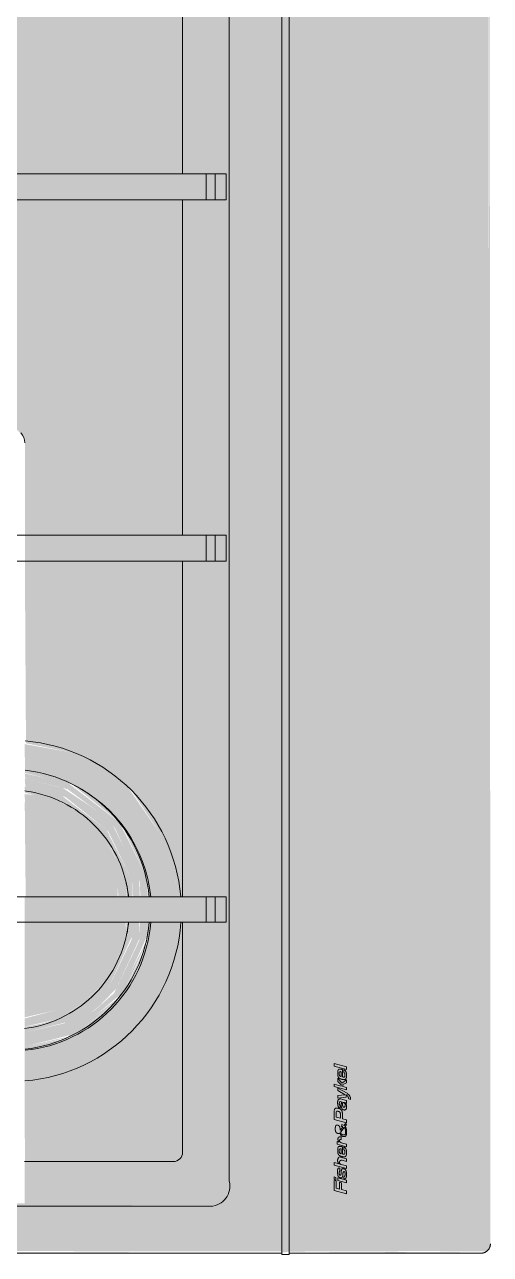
# Model space of a CAD drawing. Header units: millimetres. Extents: x 1680 to 166026, y 35966 to 91121.
# Drawn here: x 75726 to 75923, y 46882 to 47401 of the extents above; entities that cross this region are included whole.
import ezdxf

# ---------------------------------------------------------------- set-up
doc = ezdxf.new("R2010")
doc.units = ezdxf.units.MM
doc.linetypes.add('IMPORT-ACAD_ISO03W100', pattern=[762, 304.8, -457.2])
doc.layers.add('A-GENM', color=13, linetype='Continuous', lineweight=18)
doc.layers.add('M-EQPM', color=50, linetype='Continuous', lineweight=18)

# ---------------------------------------------------------------- blocks, each defined once
blk = doc.blocks.new('FP-Revit-CG905DTGX1-GasCooktop-SG-90001649A - Fisher _ Paykel The Kitchen Tools CG365DNGX1 Cooktop-V13-mebel yerləşmə planı')
at = {"layer": 'M-EQPM'}
h = blk.add_hatch(color=256, dxfattribs=at)
h.paths.add_polyline_path([(-449.3, 274.36), (-449, -165.82), (449.3, -165.82), (449.3, 274.36), (448.26, 275.4), (-448.5, 275.16)], flags=0)
h.paths.add_polyline_path([(-449.3, -168.82), (-449, -252.45), (-448.26, -253.19), (448.5, -252.95), (449.3, -252.15), (449, -168.82), (-449, -168.82)], flags=0)
h.paths.add_polyline_path([(-430.18, 248.42), (-430, 250.22), (-428.47, 253.5), (-425.67, 255.77), (-422.16, 256.61), (423.74, 256.36), (426.87, 254.74), (428.08, 253.44), (429.51, 250.22), (429.66, 248.45), (429.34, -137.77), (427.24, -141.35), (423.67, -143.45), (419.53, -143.55), (-424.4, -143.33), (-427.61, -141.44), (-429.83, -137.8), (-430.18, -135.68), (-430.18, 235.94)], flags=0)
h.paths.add_polyline_path([(-411.33, 158.69), (-411.33, 62.02), (-310.36, 62.02), (-310.36, 105.4), (-318.8, 105.4), (-342.86, 116.99), (-359.51, 137.86), (-364.26, 158.69), (-371.68, 158.69)], flags=0)
h.paths.add_polyline_path([(-411.33, -119.94), (-410.81, -121.91), (-409.36, -123.35), (-407.39, -123.88), (-310.36, -123.88), (-310.36, -122.34), (-333.11, -117.81), (-356.47, -102.21), (-372.08, -78.85), (-376.4, -57.12), (-411.33, -57.24), (-411.33, -84.44)], flags=0)
h.paths.add_polyline_path([(-411.33, 233.15), (-411.33, 169.52), (-364.17, 169.52), (-359.51, 189.93), (-342.86, 210.81), (-318.8, 222.39), (-310.36, 222.39), (-310.36, 237.09), (-409.36, 236.57), (-410.81, 235.12), (-411.2, 234.17)], flags=0)
h.paths.add_polyline_path([(-411.33, -38.2), (-411.33, -45.48), (-376.4, -45.48), (-371.87, -23.44), (-356.47, -0.38), (-333.11, 15.22), (-310.36, 19.75), (-310.36, 51.19), (-411.33, 51.19), (-411.33, -23.74)], flags=0)
h.paths.add_polyline_path([(-299.64, 20.7), (-299.64, 19.53), (-278, 15.22), (-254.65, -0.38), (-239.04, -23.74), (-234.71, -45.48), (-157.96, -45.48), (-157.96, 51.19), (-299.64, 51.19)], flags=0)
h.paths.add_polyline_path([(-299.64, 62.02), (-157.96, 62.02), (-157.96, 158.69), (-246.64, 158.69), (-251.39, 137.86), (-268.04, 116.99), (-292.1, 105.4), (-299.64, 105.4), (-299.64, 70.14)], flags=0)
h.paths.add_polyline_path([(-299.64, 237.09), (-299.64, 222.39), (-292.1, 222.39), (-268.04, 210.81), (-251.39, 189.93), (-246.74, 169.52), (-157.96, 169.52), (-157.96, 237.09), (-199.97, 237.09)], flags=0)
h.paths.add_polyline_path([(-299.64, -123.88), (-157.96, -123.88), (-157.96, -57.22), (-234.83, -57.69), (-239.04, -78.85), (-254.65, -102.21), (-278.21, -117.86), (-299.64, -122.12), (-299.64, -123.3)], flags=0)
h.paths.add_polyline_path([(-147.04, 127.19), (-147.04, 62.02), (-78.83, 62.02), (-73.91, 86.76), (-56.57, 112.72), (-30.61, 130.06), (-5.5, 135.05), (-5.5, 237.09), (-147.04, 237.09), (-147.04, 169.52), (-106.49, 169.3), (-103.83, 167.75), (-75.65, 139.45), (-83.27, 131.83), (-110.37, 158.69), (-147.04, 158.69)], flags=0)
h.paths.add_polyline_path([(-147.04, -45.48), (-109.42, -45.48), (-83.27, -19.55), (-75.65, -27.18), (-105.06, -56.43), (-108.03, -57.24), (-147.04, -57.24), (-147.04, -123.88), (-5.5, -123.88), (-5.5, -22.76), (-30.61, -17.76), (-56.57, -0.42), (-73.91, 25.53), (-79.01, 51.19), (-147.04, 51.19)], flags=0)
h.paths.add_polyline_path([(5.51, 147.72), (5.51, 135.05), (30.61, 130.06), (56.57, 112.72), (73.91, 86.76), (78.83, 62.02), (147.04, 62.02), (147.04, 158.69), (110.37, 158.69), (83.27, 131.83), (75.65, 139.45), (105.06, 168.7), (108.03, 169.51), (147.04, 169.52), (147.04, 237.09), (5.51, 237.09), (5.51, 158.69)], flags=0)
h.paths.add_polyline_path([(5.51, -23.85), (5.51, -123.88), (147.04, -123.88), (147.04, -57.1), (108.02, -57.1), (105.06, -56.43), (101.19, -52.83), (75.65, -27.18), (83.27, -19.55), (109.42, -45.48), (147.04, -45.48), (147.04, 51.19), (79.01, 51.19), (73.91, 25.53), (56.57, -0.42), (30.61, -17.76), (5.51, -22.76)], flags=0)
h.paths.add_polyline_path([(75.46, -201.83), (81.56, -187.85), (95, -182.29), (108.97, -188.39), (114.54, -201.83), (108.23, -215.89), (95, -221.36), (81.03, -215.26), (75.95, -203)], flags=0)
h.paths.add_polyline_path([(145.47, -201.83), (151.57, -187.85), (165.01, -182.29), (178.98, -188.39), (184.55, -201.83), (178.24, -215.89), (165.01, -221.36), (151.04, -215.26), (145.96, -203)], flags=0)
h.paths.add_polyline_path([(157.96, 169.52), (246.74, 169.52), (251.39, 189.93), (268.04, 210.81), (292.1, 222.39), (299.64, 222.39), (299.64, 237.09), (157.96, 237.09), (157.96, 169.52)], flags=0)
h.paths.add_polyline_path([(157.96, -23.74), (157.96, -45.48), (258, -45.48), (261.44, -30.38), (274.86, -13.55), (294.24, -4.22), (299.64, -4.22), (299.64, 51.19), (157.96, 51.19), (157.96, -22.87)], flags=0)
h.paths.add_polyline_path([(157.96, -84.44), (157.96, -123.88), (299.64, -123.88), (299.64, -98.48), (294.24, -98.48), (274.86, -89.15), (261.44, -72.33), (257.97, -57.1), (157.96, -57.1)], flags=0)
h.paths.add_polyline_path([(157.96, 154.88), (157.96, 62.02), (299.64, 62.02), (299.64, 105.4), (292.1, 105.4), (268.04, 116.99), (251.39, 137.86), (246.64, 158.69), (157.96, 158.69)], flags=0)
h.paths.add_polyline_path([(215.41, -201.83), (221.51, -187.85), (235.54, -182.53), (248.92, -188.39), (254.49, -201.83), (248.18, -215.89), (234.36, -221.12), (220.98, -215.26), (215.9, -203)], flags=0)
h.paths.add_polyline_path([(285.46, -201.83), (291.56, -187.85), (305.07, -182.32), (318.97, -188.39), (324.54, -201.83), (318.23, -215.89), (304.41, -221.12), (291.03, -215.26), (285.95, -203)], flags=0)
h.paths.add_polyline_path([(310.36, 236.96), (310.36, 222.39), (318.8, 222.39), (342.86, 210.81), (359.51, 189.93), (364.17, 169.52), (411.33, 169.52), (410.81, 235.12), (409.36, 236.57), (407.39, 237.09), (310.36, 237.09)], flags=0)
h.paths.add_polyline_path([(310.36, 105.4), (310.36, 62.02), (411.33, 62.02), (411.33, 158.69), (364.26, 158.69), (359.51, 137.86), (342.86, 116.99), (318.8, 105.4), (314.93, 105.4)], flags=0)
h.paths.add_polyline_path([(310.36, -4.22), (315.76, -4.22), (335.14, -13.55), (348.56, -30.38), (352, -45.48), (411.33, -45.48), (411.33, 51.19), (310.36, 51.19)], flags=0)
h.paths.add_polyline_path([(310.36, -123.88), (409.36, -123.35), (410.81, -121.91), (411.33, -119.94), (411.33, -57.1), (352.03, -57.1), (348.56, -72.33), (335.14, -89.15), (315.76, -98.48), (310.36, -98.48)], flags=0)
h.paths.add_polyline_path([(355.47, -201.83), (361.57, -187.85), (375.6, -182.53), (388.98, -188.39), (394.55, -201.83), (388.24, -215.89), (375.01, -221.36), (361.04, -215.26), (355.96, -203)], flags=0)
for points in [[(-450, 272.1), (-449.48, -165.82), (-449.3, -165.82), (-449.88, 273.09), (-449.99, 272.43)], [(-5.5, -133.76), (5.51, -133.71), (5.51, -18.08), (-5.5, -18.08), (-5.5, -133.76)], [(-310.36, -137.63), (-299.64, -137.63), (-299.64, -133.76), (-310.36, -133.76)], [(-157.96, -133.76), (-157.96, -137.63), (-147.04, -137.63), (-147.04, -133.76)], [(-5.5, -137.63), (-5.5, -137.63), (5.51, -137.63), (5.51, -133.76), (-5.5, -133.76)], [(-310.36, -142.2), (-299.64, -142.2), (-299.64, -137.63), (-310.36, -137.63)], [(-157.96, -137.63), (-157.96, -142.2), (-147.04, -142.2), (-147.04, -137.63), (-157.96, -137.63)], [(-5.5, -142.2), (5.51, -142.2), (5.51, -137.63), (-5.5, -137.63)], [(-449.8, -165.82), (-449.3, -168.82), (449.8, -168.7), (449.29, -165.82), (-449.79, -165.82)], [(-450, -168.83), (-449.49, -251.85), (-449.3, -252.15), (-449.8, -168.82), (-450, -168.82)], [(-448.26, -253.19), (-446.33, -253.88), (-446, -253.89), (447.96, -253.38), (448.26, -253.19), (-424.4, -253.19)]]:
    blk.add_hatch(color=256, dxfattribs=at).paths.add_polyline_path(points, flags=0)
h = blk.add_hatch(color=256, dxfattribs=at)
h.paths.add_polyline_path([(-430.18, 224.73), (-429.83, -137.8), (-427.61, -141.44), (-423.9, -143.53), (-419.63, -143.55), (423.67, -143.45), (427.24, -141.35), (429.34, -137.77), (429.66, -135.71), (429.51, 250.22), (428.08, 253.44), (425.39, 255.72), (421.98, 256.61), (-424.4, 256.23), (-427.2, 254.79), (-428.47, 253.5), (-430, 250.22), (-430.18, 248.42)], flags=0)
h.paths.add_polyline_path([(-428.93, 62.02), (-411.33, 62.02), (-411.33, 158.69), (-428.93, 158.69), (-428.93, 169.52), (-411.33, 169.52), (-410.81, 235.12), (-409.36, 236.57), (-407.39, 237.09), (-310.36, 237.09), (-310.36, 255.55), (-299.64, 255.55), (-299.64, 237.09), (-157.96, 237.09), (-157.96, 255.55), (-147.04, 255.55), (-147.04, 237.09), (-5.5, 237.09), (-5.5, 255.55), (5.51, 255.55), (5.51, 237.09), (147.04, 237.09), (147.04, 255.55), (157.96, 255.55), (157.96, 237.09), (299.64, 237.09), (299.64, 255.55), (310.36, 255.55), (310.36, 237.09), (409.36, 236.57), (410.81, 235.12), (411.33, 233.15), (411.33, 169.52), (428.93, 169.52), (428.93, 158.69), (411.33, 158.69), (411.33, 62.02), (428.93, 62.02), (428.93, 51.19), (411.33, 51.19), (411.33, -45.48), (428.93, -45.48), (428.93, -57.1), (411.33, -57.1), (410.81, -121.91), (409.36, -123.35), (407.39, -123.88), (310.36, -123.88), (310.36, -142.2), (299.64, -142.2), (299.64, -123.88), (157.96, -123.88), (157.96, -142.2), (147.04, -142.2), (147.04, -123.88), (5.51, -123.88), (5.51, -142.2), (-5.5, -142.2), (-5.5, -123.88), (-147.04, -123.88), (-147.04, -142.2), (-157.96, -142.2), (-157.96, -123.88), (-299.64, -123.88), (-299.64, -142.2), (-310.36, -142.2), (-310.36, -123.88), (-409.36, -123.35), (-410.81, -121.91), (-411.33, -119.94), (-411.33, -57.1), (-428.93, -57.1), (-428.93, -45.48), (-411.33, -45.48), (-411.33, 51.19), (-428.93, 51.19)], flags=0)
h = blk.add_hatch(color=256, dxfattribs=at)
h.paths.add_polyline_path([(-310.36, -57.15), (-310.36, -133.76), (-299.64, -133.76), (-299.64, -57.15)], flags=0)
h.paths.add_polyline_path([(-310.36, 6.28), (-310.36, -45.48), (-299.64, -45.48), (-299.64, 51.19), (-310.36, 51.19)], flags=0)
h = blk.add_hatch(color=256, dxfattribs=at)
h.paths.add_polyline_path([(-157.96, -57.22), (-157.96, -133.76), (-147.04, -133.76), (-147.04, -57.23)], flags=0)
h.paths.add_polyline_path([(-157.96, 51.19), (-157.96, -45.48), (-147.04, -45.48), (-147.04, 51.19)], flags=0)
h = blk.add_hatch(color=256, dxfattribs=at)
h.paths.add_polyline_path([(-363.38, -57.12), (-358.4, -77.66), (-341.97, -97.95), (-317.61, -109.19), (-310.36, -109.19), (-310.36, -108.51), (-318.23, -108.51), (-342.47, -96.45), (-358.68, -75.27), (-362.82, -57.12)], flags=0)
h.paths.add_polyline_path([(-363.31, -45.48), (-363.06, -45.48), (-362.58, -42.3)], flags=0)
h.paths.add_polyline_path([(-299.64, -109.19), (-291.17, -108.66), (-267.96, -97.04), (-268.91, -97.45), (-293.2, -108.51), (-299.64, -108.51)], flags=0)
h = blk.add_hatch(color=256, dxfattribs=at)
h.paths.add_polyline_path([(-376.4, -57.12), (-372.08, -78.85), (-356.47, -102.21), (-333.11, -117.81), (-310.36, -122.34), (-310.36, -109.19), (-319.33, -108.85), (-342.37, -97.75), (-358.81, -77.15), (-363.38, -57.12), (-373.55, -57.12)], flags=0)
h.paths.add_polyline_path([(-299.64, -117.01), (-299.64, -122.12), (-278, -117.81), (-253.9, -101.09), (-239.02, -78.76), (-235.16, -57.18), (-247.31, -57.24), (-252.1, -77.15), (-268.53, -97.75), (-292.27, -109.19), (-299.64, -109.19)], flags=0)
h = blk.add_hatch(color=256, dxfattribs=at)
h.paths.add_polyline_path([(-362.82, -57.12), (-357.65, -77.41), (-340.82, -97.63), (-316.89, -108.51), (-310.36, -108.51), (-310.36, -105.81), (-318.24, -105.5), (-340.24, -94.91), (-346.8, -87.58), (-348.78, -84.82), (-356.46, -73.15), (-360.24, -57.12), (-361.49, -57.12)], flags=0)
h.paths.add_polyline_path([(-299.64, -106.92), (-299.64, -108.51), (-291.87, -108.51), (-268.13, -97.08), (-251.42, -75.27), (-247.54, -57.18), (-249.92, -57.44), (-252.99, -70.72), (-254.2, -75.27), (-262.89, -87.09), (-264.38, -88.67), (-269.49, -94.44), (-270.81, -95.36), (-293.2, -105.81), (-299.64, -106)], flags=0)
h = blk.add_hatch(color=256, dxfattribs=at)
h.paths.add_polyline_path([(-360.24, -57.12), (-357.01, -71.11), (-355.9, -75.27), (-348.78, -84.82), (-345.47, -88.91), (-338.24, -95.87), (-316.89, -105.81), (-310.36, -105.38), (-310.36, -102.67), (-317.61, -102.33), (-338.24, -92.39), (-353.01, -73.87), (-356.83, -57.13), (-360.04, -57.12)], flags=0)
h.paths.add_polyline_path([(-299.64, -105.81), (-291.87, -105.51), (-269.49, -94.44), (-263.46, -87.76), (-261.69, -85.35), (-253.63, -73.15), (-249.86, -57.18), (-253.34, -57.44), (-257.45, -74.33), (-271.86, -92.39), (-293.2, -102.67), (-299.64, -102.86), (-299.64, -105.68)], flags=0)
h = blk.add_hatch(color=256, dxfattribs=at)
h.paths.add_polyline_path([(-356.83, -57.13), (-352.64, -74.33), (-338.24, -92.39), (-315.85, -102.67), (-310.36, -102.67), (-310.36, -100.06), (-316.61, -99.95), (-325.44, -96.33), (-336.53, -90.32), (-338.24, -88.63), (-343.8, -82.3), (-348.77, -75.54), (-351.27, -70.81), (-353.2, -63.81), (-354.51, -57.13), (-355.6, -57.13)], flags=0)
h.paths.add_polyline_path([(-299.64, -102.67), (-293.2, -102.67), (-271.39, -91.81), (-256.82, -72.69), (-253.28, -57.18), (-255.71, -57.24), (-258.82, -70.81), (-260.33, -73.98), (-266.56, -82.62), (-273.57, -90.32), (-282.16, -95.13), (-291.29, -99.2), (-295.57, -100.06), (-299.64, -100.27)], flags=0)
h = blk.add_hatch(color=256, dxfattribs=at)
h.paths.add_polyline_path([(-354.41, -57.13), (-351.27, -70.81), (-350.23, -73.27), (-343.53, -82.62), (-336.47, -90.36), (-327.93, -95.13), (-318.81, -99.2), (-314.53, -100.06), (-310.36, -99.73), (-310.36, -96.45), (-316.65, -95.88), (-334.42, -87.2), (-347.41, -70.44), (-350.94, -57.13), (-354.09, -57.13)], flags=0)
h.paths.add_polyline_path([(-299.64, -99.2), (-299.64, -100.06), (-293.49, -99.95), (-284.9, -96.45), (-273.57, -90.32), (-271.86, -88.63), (-266.44, -82.48), (-261.66, -76.05), (-258.82, -70.81), (-256.89, -63.81), (-256.24, -57.17), (-259.68, -57.24), (-263.42, -71.83), (-275.84, -87.41), (-295.57, -96.45), (-299.64, -96.77), (-299.64, -99.01)], flags=0)
h = blk.add_hatch(color=256, dxfattribs=at)
h.paths.add_polyline_path([(-350.45, -57.13), (-347.26, -71.11), (-334.26, -87.41), (-315.47, -96.45), (-310.36, -96.45), (-310.36, -57.15), (-347.26, -57.13)], flags=0)
h.paths.add_polyline_path([(-299.64, -96.45), (-294.62, -96.45), (-275.84, -87.41), (-262.84, -71.11), (-259.66, -57.17), (-299.64, -57.57), (-299.64, -90.65)], flags=0)
at = {"layer": 'A-GENM', "color": 253, "linetype": 'IMPORT-ACAD_ISO03W100'}
for p, q in [((-423.6, -187.85), (-425, -193.07)), ((-423.74, -193.07), (-423.18, -190.92)), ((-419.29, -187.85), (-423.6, -187.85)), ((-423.18, -190.92), (-420.27, -190.92)), ((-422.95, -190.09), (-422.58, -188.68)), ((-420.04, -190.09), (-422.95, -190.09)), ((-422.58, -188.68), (-419.51, -188.68)), ((-419.35, -189.41), (-420.32, -193.07)), ((-420.27, -190.92), (-420.04, -190.09)), ((-419.51, -188.68), (-419.29, -187.85)), ((-418.25, -189.41), (-419.35, -189.41)), ((-419.22, -193.07), (-418.25, -189.41)), ((-419.13, -188.6), (-418.93, -187.85)), ((-419.13, -188.6), (-418.03, -188.6)), ((-417.83, -187.85), (-418.93, -187.85)), ((-418.54, -191.92), (-417.74, -192)), ((-418.03, -188.6), (-417.83, -187.85)), ((-415, -190.32), (-414.09, -190.32)), ((-412.88, -187.85), (-414.27, -193.07)), ((-413.17, -193.07), (-412.57, -190.8)), ((-411.78, -187.85), (-412.88, -187.85)), ((-412.35, -190.01), (-411.78, -187.85)), ((-410.78, -191.27), (-411.26, -193.07)), ((-410.15, -193.07), (-409.34, -190.01)), ((-408.18, -191.4), (-405.08, -191.4)), ((-406.02, -190.86), (-408.02, -190.86)), ((-405.06, -191.91), (-406.27, -191.91)), ((-404.02, -189.14), (-405.06, -193.07)), ((-404.02, -189.14), (-402.89, -189.14)), ((-403.96, -193.07), (-403.37, -190.86)), ((-403.16, -189.92), (-402.89, -189.14)), ((-402, -190.83), (-400.96, -190.83)), ((-396.91, -192.16), (-398.82, -190.64)), ((-398.04, -190.49), (-396.65, -191.61)), ((-396.47, -190.96), (-395.69, -191.15)), ((-395.69, -191.15), (-396.13, -192.04)), ((-394.97, -193.07), (-393.58, -187.85)), ((-393.72, -193.07), (-393.27, -191.39)), ((-393.58, -187.85), (-390.11, -187.85)), ((-393.27, -191.39), (-391.26, -191.39)), ((-392.55, -188.68), (-393.04, -190.52)), ((-393.04, -190.52), (-391.26, -190.52)), ((-392.55, -188.68), (-390.92, -188.68)), ((-388.86, -190.39), (-387.73, -190.35)), ((-386.25, -191.22), (-386.02, -190.35)), ((-385.57, -193.07), (-384.91, -190.59)), ((-384.63, -189.41), (-384.13, -192.93)), ((-383.46, -189.41), (-384.63, -189.41)), ((-383.14, -192.51), (-383.46, -189.41)), ((-383.14, -192.51), (-381.36, -189.41)), ((-382.53, -193.32), (-380.29, -189.41)), ((-380.29, -189.41), (-381.36, -189.41)), ((-379.62, -187.85), (-381.01, -193.07)), ((-380.06, -193.07), (-379.64, -191.49)), ((-379.64, -191.49), (-378.84, -191.49)), ((-379.62, -187.85), (-378.67, -187.85)), ((-378.67, -187.85), (-379.45, -190.78)), ((-378.97, -190.78), (-379.45, -190.78)), ((-378.97, -190.78), (-377.6, -189.41)), ((-378.15, -193.07), (-378.84, -191.49)), ((-376.14, -189.41), (-378.18, -191.12)), ((-378.18, -191.12), (-376.79, -193.07)), ((-377.6, -189.41), (-376.14, -189.41)), ((-375.6, -191.4), (-372.51, -191.4)), ((-373.45, -190.86), (-375.45, -190.86)), ((-372.48, -191.91), (-373.7, -191.91)), ((-371.1, -187.85), (-372.49, -193.07)), ((-371.39, -193.07), (-370, -187.85)), ((-370, -187.85), (-371.1, -187.85)), ((-425, -193.07), (-423.74, -193.07)), ((-420.32, -193.07), (-419.22, -193.07)), ((-413.17, -193.07), (-414.27, -193.07)), ((-411.26, -193.07), (-410.15, -193.07)), ((-405.06, -193.07), (-403.96, -193.07)), ((-395.73, -193.11), (-396.49, -192.49)), ((-396.13, -192.04), (-395.26, -192.65)), ((-395.26, -192.65), (-395.73, -193.11)), ((-394.97, -193.07), (-393.72, -193.07)), ((-386.67, -193.07), (-386.34, -192.28)), ((-386.67, -193.07), (-385.57, -193.07)), ((-384.92, -194.04), (-385.13, -194.83)), ((-384.13, -192.93), (-383.12, -192.93)), ((-381.01, -193.07), (-380.06, -193.07)), ((-376.79, -193.07), (-378.15, -193.07)), ((-372.49, -193.07), (-371.39, -193.07))]:
    blk.add_line(p, q, dxfattribs=at)
for centre, radius, start, end in [((-416.73, -191.31), 1.23, 214.3054, 263.6946), ((-411.67, -191.04), 0.923, 345.1576, 165.1697), ((-410.85, -191.34), 2.01, 41.3857, 138.5902), ((-400.6, -190.14), 4.21, 339.5508, 348.8631), ((-386.87, -191.34), 1.3, 49.1601, 130.8399)]:
    blk.add_arc(centre, radius, start, end, dxfattribs=at)
for points, knots in [([(-418.54, -191.92), (-418.64, -192.28), (-418.64, -192.53), (-418.42, -192.75), (-418.07, -193), (-417.19, -193.09), (-416.2, -193.09), (-415.24, -193), (-414.55, -192.52), (-414.3, -191.84), (-414.3, -191.23), (-414.85, -190.91), (-416.04, -190.79), (-416.83, -190.79), (-417.18, -190.54), (-417.08, -190.16), (-416.45, -189.99), (-415.68, -189.99), (-415, -190.32)], [0, 0, 0, 0, 0.00101555, 0.00209891, 0.00386504, 0.0063921, 0.00949688, 0.01255713, 0.01531814, 0.01770141, 0.01985043, 0.02252504, 0.025385, 0.02802835, 0.02978801, 0.03140332, 0.03339126, 0.03577395, 0.03577395, 0.03577395, 0.03577395]), ([(-418.16, -190.55), (-418.21, -190.96), (-418.13, -191.17), (-417.94, -191.38), (-417.58, -191.49), (-417.01, -191.57), (-416.43, -191.6), (-415.88, -191.62), (-415.65, -191.69), (-415.57, -191.94), (-415.58, -192.23), (-415.85, -192.47), (-416.16, -192.51), (-416.86, -192.53)], [0, 0, 0, 0, 0.00103198, 0.00202846, 0.00340252, 0.00511232, 0.0070196, 0.0085608, 0.00974536, 0.01062946, 0.01164759, 0.01272299, 0.01426813, 0.01426813, 0.01426813, 0.01426813]), ([(-414.09, -190.32), (-414.02, -190.03), (-414.03, -189.76), (-414.2, -189.53), (-414.56, -189.37), (-414.95, -189.3), (-415.79, -189.29), (-416.67, -189.37), (-417.15, -189.43), (-417.56, -189.58), (-417.88, -189.87), (-418.07, -190.22), (-418.16, -190.55)], [0, 0, 0, 0, 0.000936, 0.00197209, 0.00313911, 0.00490782, 0.00721327, 0.00961908, 0.01158004, 0.01304748, 0.01442254, 0.01570319, 0.01570319, 0.01570319, 0.01570319]), ([(-405.08, -191.4), (-404.96, -190.94), (-404.86, -190.35), (-404.93, -189.91), (-405.16, -189.59), (-405.63, -189.42), (-406.27, -189.36), (-407.05, -189.36), (-407.68, -189.41), (-408.3, -189.64), (-408.71, -189.99), (-409.08, -190.67), (-409.31, -191.54), (-409.38, -192.36), (-409.08, -192.88), (-408.02, -193.16), (-406.93, -193.16), (-406.02, -192.92), (-405.51, -192.56)], [0, 0, 0, 0, 0.00166687, 0.00324154, 0.00470737, 0.00639344, 0.00848995, 0.01073866, 0.01299825, 0.01500779, 0.01717043, 0.01959079, 0.02231519, 0.02485556, 0.02761068, 0.03065733, 0.03407159, 0.03697849, 0.03697849, 0.03697849, 0.03697849]), ([(-408.18, -191.4), (-408.29, -191.85), (-408.28, -192.15), (-408.04, -192.38), (-407.42, -192.48), (-406.83, -192.41), (-406.37, -192.14), (-406.27, -191.91)], [0, 0, 0, 0, 0.001208462, 0.00259624, 0.004317218, 0.006253082, 0.007770716, 0.007770716, 0.007770716, 0.007770716]), ([(-408.02, -190.86), (-407.94, -190.54), (-407.82, -190.31), (-407.59, -190.08), (-407.07, -189.98), (-406.56, -189.97), (-406.25, -190.05), (-405.98, -190.16), (-405.93, -190.5), (-406.02, -190.86)], [0, 0, 0, 0, 0.000995007, 0.002217353, 0.003706201, 0.005198005, 0.006421845, 0.007462705, 0.008554105, 0.008554105, 0.008554105, 0.008554105]), ([(-403.37, -190.86), (-403.21, -190.48), (-402.8, -190.17), (-402.42, -190.13), (-402.11, -190.14), (-401.91, -190.46), (-402, -190.83)], [0, 0, 0, 0, 0.001428068, 0.002743462, 0.003918682, 0.005082479, 0.005082479, 0.005082479, 0.005082479]), ([(-403.16, -189.92), (-402.69, -189.61), (-402.02, -189.43), (-401.34, -189.49), (-400.87, -189.91), (-400.84, -190.42), (-400.96, -190.83)], [0, 0, 0, 0, 0.002147923, 0.004368067, 0.006386307, 0.008117093, 0.008117093, 0.008117093, 0.008117093]), ([(-400.71, -191.5), (-400.85, -192.53), (-400.53, -192.86), (-400.03, -193.04), (-399.31, -193.12), (-398.36, -193.12), (-397.11, -192.99), (-396.49, -192.49)], [0, 0, 0, 0, 0.00222857, 0.00410109, 0.00650482, 0.00970937, 0.01299067, 0.01299067, 0.01299067, 0.01299067]), ([(-398.04, -190.49), (-397.62, -190.42), (-397.23, -190.35), (-396.74, -190.26), (-396.37, -190.13), (-396.08, -189.76), (-395.92, -189.17), (-395.92, -188.9), (-396.11, -188.57), (-396.44, -188.45), (-396.94, -188.36), (-397.5, -188.36), (-398.16, -188.36), (-398.69, -188.5), (-399.16, -188.77), (-399.42, -189.22), (-399.53, -189.63), (-399.35, -190.29), (-399.21, -190.38), (-399.58, -190.42), (-400.11, -190.61), (-400.5, -190.94), (-400.71, -191.5)], [0, 0, 0, 0, 0.00144273, 0.00284938, 0.00433764, 0.00595354, 0.00743504, 0.00882402, 0.00991654, 0.01127461, 0.01282509, 0.01471409, 0.01664894, 0.01856912, 0.02033644, 0.02195907, 0.0237296, 0.02512356, 0.0264622, 0.02766896, 0.02925245, 0.03107374, 0.03107374, 0.03107374, 0.03107374]), ([(-398.82, -190.64), (-399.34, -190.73), (-399.66, -190.83), (-399.86, -191.09), (-400.04, -191.58), (-400.11, -191.99), (-400.11, -192.24), (-399.97, -192.54), (-399.62, -192.64), (-398.62, -192.7), (-397.24, -192.62), (-396.91, -192.16)], [0, 0, 0, 0, 0.00130303, 0.0025985, 0.00399029, 0.00529574, 0.00638137, 0.00741962, 0.00927282, 0.01228446, 0.01551349, 0.01551349, 0.01551349, 0.01551349]), ([(-391.26, -191.39), (-390.27, -191.31), (-389.6, -191.08), (-389.09, -190.38), (-388.76, -189.52), (-388.69, -188.73), (-388.9, -188), (-390.11, -187.85)], [0, 0, 0, 0, 0.00280013, 0.00553078, 0.00834397, 0.01105808, 0.0140877, 0.0140877, 0.0140877, 0.0140877]), ([(-390.92, -188.68), (-390.32, -188.73), (-390.09, -188.97), (-390.04, -189.27), (-390.18, -189.77), (-390.4, -190.52), (-391.26, -190.52)], [0, 0, 0, 0, 0.001357423, 0.002620336, 0.004375869, 0.006732232, 0.006732232, 0.006732232, 0.006732232]), ([(-386.34, -192.28), (-386.63, -192.7), (-386.98, -192.95), (-387.59, -193.07), (-388.34, -193.13), (-389.03, -193.07), (-389.48, -192.76), (-389.62, -192.23), (-389.44, -191.56), (-388.98, -191.17), (-388.34, -190.87), (-387.6, -190.85), (-386.69, -190.85), (-386.25, -191.22)], [0, 0, 0, 0, 0.00170615, 0.00368087, 0.00594742, 0.00812611, 0.01007486, 0.01202866, 0.01403738, 0.01622946, 0.01846476, 0.0210453, 0.02347376, 0.02347376, 0.02347376, 0.02347376]), ([(-388.86, -190.39), (-388.6, -189.77), (-387.8, -189.48), (-386.92, -189.33), (-386.03, -189.33), (-385.38, -189.5), (-384.91, -189.84), (-384.91, -190.59)], [0, 0, 0, 0, 0.00260323, 0.0054598, 0.00812035, 0.01044851, 0.01262372, 0.01262372, 0.01262372, 0.01262372]), ([(-386.61, -191.48), (-387.21, -191.37), (-387.81, -191.43), (-388.21, -191.61), (-388.47, -191.94), (-388.27, -192.39)], [0, 0, 0, 0, 0.001810254, 0.003412592, 0.004892411, 0.004892411, 0.004892411, 0.004892411]), ([(-388.27, -192.39), (-387.39, -192.71), (-386.67, -192.35), (-386.32, -191.78), (-386.61, -191.48)], [0, 0, 0, 0, 0.002638041, 0.004708433, 0.004708433, 0.004708433, 0.004708433]), ([(-372.51, -191.4), (-372.38, -190.94), (-372.28, -190.35), (-372.36, -189.91), (-372.59, -189.59), (-373.05, -189.42), (-373.7, -189.36), (-374.47, -189.36), (-375.1, -189.41), (-375.72, -189.64), (-376.14, -189.99), (-376.5, -190.67), (-376.73, -191.54), (-376.8, -192.36), (-376.5, -192.88), (-375.45, -193.16), (-374.36, -193.16), (-373.45, -192.92), (-372.93, -192.56)], [0, 0, 0, 0, 0.00166687, 0.00324154, 0.00470737, 0.00639344, 0.00848995, 0.01073866, 0.01299825, 0.01500779, 0.01717043, 0.01959079, 0.02231519, 0.02485556, 0.02761068, 0.03065733, 0.03407159, 0.03697849, 0.03697849, 0.03697849, 0.03697849]), ([(-375.6, -191.4), (-375.71, -191.85), (-375.7, -192.15), (-375.46, -192.38), (-374.84, -192.48), (-374.25, -192.41), (-373.8, -192.14), (-373.7, -191.91)], [0, 0, 0, 0, 0.001208462, 0.00259624, 0.004317218, 0.006253082, 0.007770716, 0.007770716, 0.007770716, 0.007770716]), ([(-375.45, -190.86), (-375.37, -190.54), (-375.24, -190.31), (-375.02, -190.08), (-374.49, -189.98), (-373.99, -189.97), (-373.67, -190.05), (-373.41, -190.16), (-373.35, -190.5), (-373.45, -190.86)], [0, 0, 0, 0, 0.000995007, 0.002217353, 0.003706201, 0.005198005, 0.006421845, 0.007462705, 0.008554105, 0.008554105, 0.008554105, 0.008554105])]:
    blk.add_open_spline(points, degree=3, knots=knots, dxfattribs=at)
for points, degree in [([(-405.51, -192.56), (-405.06, -191.91)], 1), ([(-372.93, -192.56), (-372.48, -191.91)], 1), ([(-385.13, -194.83), (-384.25, -194.83), (-383.3, -194.48), (-382.53, -193.32)], 3), ([(-384.92, -194.04), (-384.43, -194.04), (-383.74, -193.56)], 2), ([(-383.74, -193.56), (-383.12, -192.93)], 1)]:
    blk.add_open_spline(points, degree=degree, dxfattribs=at)
at = {"layer": 'M-EQPM'}
for p, q in [((-450, 272.1), (-450, -165.82)), ((-430.18, 248.42), (-430.18, -135.68)), ((-310.36, -133.76), (-310.36, 59.06)), ((-299.64, 59.06), (-299.64, -133.76)), ((-157.96, -133.76), (-157.96, 59.06)), ((-147.04, 59.06), (-147.04, -133.76)), ((-5.5, -133.76), (-5.5, -18.08)), ((5.51, -18.08), (5.51, -133.76)), ((-411.33, -119.94), (-411.33, -57.1)), ((-310.36, -123.88), (-407.39, -123.88)), ((-157.96, -123.88), (-299.64, -123.88)), ((-5.5, -123.88), (-147.04, -123.88)), ((147.04, -123.88), (5.51, -123.88)), ((-310.36, -137.63), (-310.36, -133.76)), ((-310.36, -133.76), (-299.64, -133.76)), ((-299.64, -133.76), (-299.64, -137.63)), ((-157.96, -137.63), (-157.96, -133.76)), ((-157.96, -133.76), (-147.04, -133.76)), ((-147.04, -133.76), (-147.04, -137.63)), ((-5.5, -137.63), (-5.5, -133.76)), ((-5.5, -133.76), (5.51, -133.76)), ((5.51, -133.76), (5.51, -137.63)), ((-310.36, -142.2), (-310.36, -137.63)), ((-310.36, -137.63), (-299.64, -137.63)), ((-299.64, -137.63), (-299.64, -142.2)), ((-157.96, -142.2), (-157.96, -137.63)), ((-157.96, -137.63), (-147.04, -137.63)), ((-147.04, -137.63), (-147.04, -142.2)), ((-5.5, -142.2), (-5.5, -137.63)), ((-5.5, -137.63), (5.51, -137.63)), ((5.51, -137.63), (5.51, -142.2)), ((-419.63, -143.55), (419.53, -143.55)), ((-310.36, -142.2), (-299.64, -142.2)), ((-157.96, -142.2), (-147.04, -142.2)), ((-5.5, -142.2), (5.51, -142.2)), ((-450.5, -168.82), (-450.5, -165.82)), ((-450.5, -165.82), (-449.8, -165.82)), ((-449.79, -165.82), (-450, -165.82)), ((-449, -165.82), (-449.8, -165.82)), ((449, -165.82), (-449, -165.82)), ((-449.8, -168.82), (-450.5, -168.82)), ((-450, -168.82), (-450, -249.89)), ((-450, -168.82), (-449.79, -168.82)), ((-449.8, -168.82), (-449, -168.82)), ((-449, -168.82), (449, -168.82))]:
    blk.add_line(p, q, dxfattribs=at)
at = {"layer": 'M-EQPM', "flags": 128}
for points in [[(-355.19, -57.13), (-354.95, -58.83), (-354.59, -60.82), (-354.15, -62.79), (-353.63, -64.75), (-353.03, -66.68), (-352.36, -68.59), (-351.61, -70.46), (-350.78, -72.31), (-349.88, -74.12), (-348.91, -75.89), (-347.88, -77.63), (-346.77, -79.32), (-345.59, -80.97), (-344.35, -82.56), (-343.05, -84.11), (-341.69, -85.6), (-340.27, -87.04), (-338.79, -88.42), (-337.26, -89.74), (-335.67, -90.99), (-334.04, -92.19), (-332.36, -93.31), (-330.64, -94.37), (-328.87, -95.36), (-327.07, -96.28), (-325.23, -97.12), (-323.36, -97.89), (-321.47, -98.59), (-319.54, -99.2), (-317.59, -99.75), (-315.62, -100.21), (-313.64, -100.59), (-311.64, -100.89), (-310.36, -101.04)], [(-299.54, -101.03), (-297.53, -100.76), (-295.54, -100.42), (-293.56, -100), (-291.6, -99.51), (-289.67, -98.93), (-287.75, -98.28), (-285.87, -97.55), (-284.01, -96.74), (-282.19, -95.86), (-280.41, -94.91), (-278.66, -93.89), (-276.96, -92.8), (-275.3, -91.65), (-273.69, -90.42), (-272.13, -89.14), (-270.62, -87.79), (-269.17, -86.39), (-267.77, -84.92), (-266.44, -83.4), (-265.17, -81.83), (-263.96, -80.21), (-262.81, -78.55), (-261.73, -76.84), (-260.73, -75.08), (-259.79, -73.29), (-258.93, -71.46), (-258.14, -69.6), (-257.42, -67.71), (-256.78, -65.79), (-256.22, -63.85), (-255.74, -61.89), (-255.33, -59.91), (-255.01, -57.91), (-254.92, -57.17)]]:
    blk.add_lwpolyline(points, dxfattribs=at)
at = {"layer": 'M-EQPM'}
for centre, radius, start, end in [((-108.07, -51.26), 5.99, 270.3699, 315.0935), ((-305.56, -51.3), 72, 184.7539, 266.0755), ((-305.45, -51.46), 59.22, 185.6719, 265.2081), ((-305.05, -50.78), 59.22, 186.3494, 264.8142), ((-305.05, -50.78), 59.22, 275.2803, 353.5955), ((-305.56, -51.3), 72, 274.8352, 355.1909), ((-305.45, -51.46), 59.22, 275.6743, 334.2857), ((-305.05, -50.78), 50.55, 257.1429, 263.9246), ((-305.05, -50.78), 50.55, 276.1861, 282.8571), ((-407.39, -119.94), 3.94, 180, 270), ((-421.73, -135.36), 8.46, 182.2172, 284.3101), ((-446, -249.89), 4, 214.4115, 218.6822), ((-446, -249.89), 4, 218.6822, 231.3178), ((-446, -249.89), 4, 231.3178, 235.5885)]:
    blk.add_arc(centre, radius, start, end, dxfattribs=at)
for points, knots in [([(-449.3, -252.15), (-449.37, -252.06), (-449.46, -251.9), (-449.57, -251.69), (-449.65, -251.53), (-449.72, -251.37), (-449.8, -251.16), (-449.87, -250.91), (-449.93, -250.64), (-449.98, -250.31), (-450, -250.06), (-450, -249.89)], [0, 0, 0, 0, 0.142857, 0.214286, 0.285714, 0.357143, 0.428571, 0.571429, 0.678571, 0.785714, 1, 1, 1, 1]), ([(-446, -253.89), (-446.11, -253.89), (-446.33, -253.89), (-446.66, -253.84), (-446.99, -253.77), (-447.26, -253.69), (-447.48, -253.61), (-447.64, -253.54), (-447.8, -253.47), (-448.01, -253.36), (-448.16, -253.26), (-448.26, -253.19)], [0, 0, 0, 0, 0.142857, 0.285714, 0.428571, 0.571429, 0.642857, 0.714286, 0.785714, 0.857143, 1, 1, 1, 1])]:
    blk.add_open_spline(points, degree=3, knots=knots, dxfattribs=at)

msp = doc.modelspace()

# ---------------------------------------------------------------- block references
at = {"layer": 'M-EQPM', "rotation": 89.9999999999999}
msp.add_blockref('FP-Revit-CG905DTGX1-GasCooktop-SG-90001649A - Fisher _ Paykel The Kitchen Tools CG365DNGX1 Cooktop-V13-mebel yerləşmə planı', (75669.09, 47332.4), dxfattribs=at)

doc.saveas('drawing.dxf')
